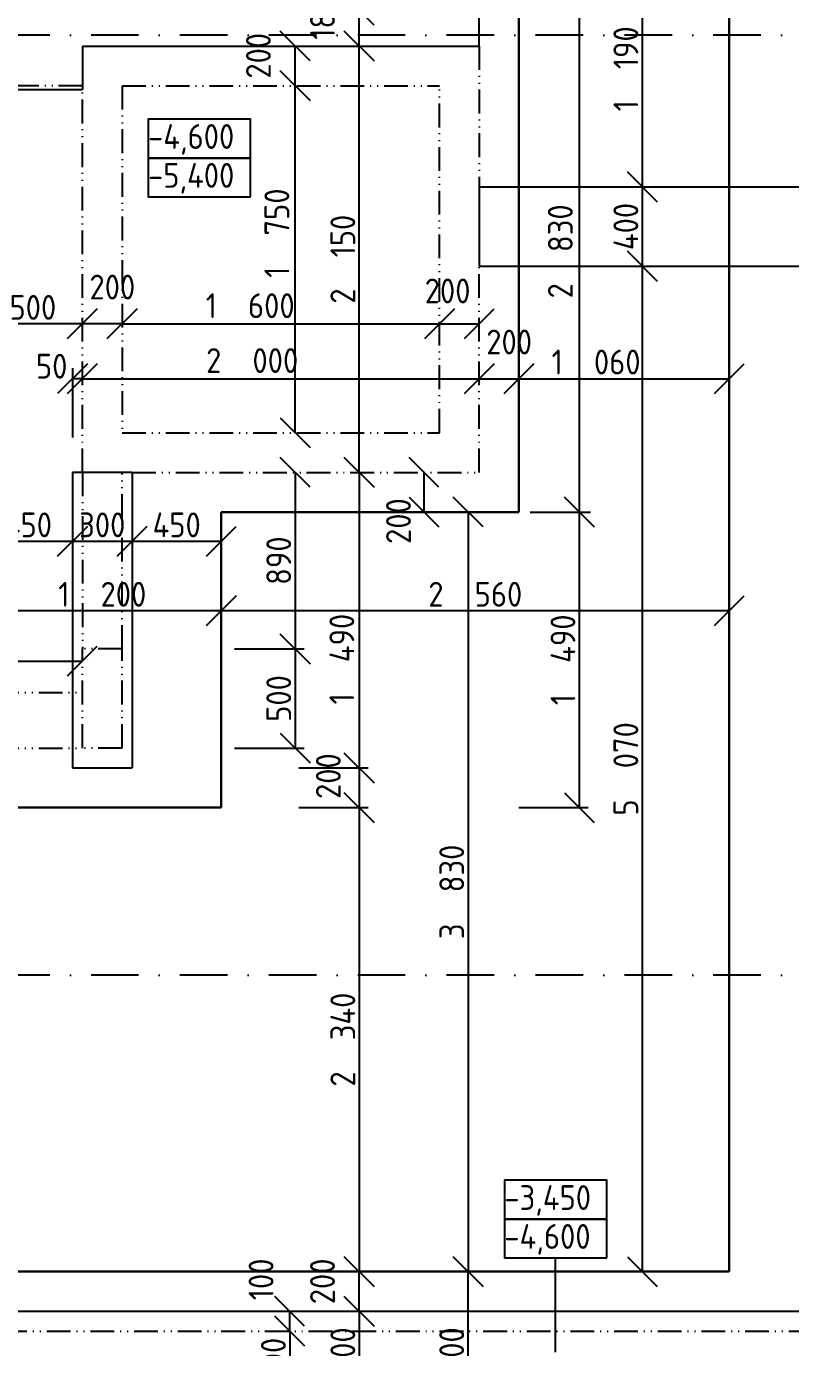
# Model space of a CAD drawing. Extents: x 4511820 to 5180432, y -1526536 to -944957.
# Drawn here: x 5151640 to 5155492, y -1446761 to -1440099 of the extents above; entities that cross this region are included whole.
import ezdxf

# ---------------------------------------------------------------- set-up
doc = ezdxf.new("R2010")
doc.units = 0
doc.header["$MEASUREMENT"] = 0
doc.linetypes.add('ACAD_ISO12W100', pattern=[22, 12, -3, 0.5, -3, 0.5, -3])
doc.linetypes.add('BODKOCIARKOVANA_3', pattern=[5.6, 3, -1.3, 0, -1.3])
doc.layers.get('0').update_dxf_attribs({"linetype": 'CONTINUOUS'})
doc.layers.get('Defpoints').update_dxf_attribs({"color": 61, "linetype": 'CONTINUOUS'})
for name, color, linetype in [('KÓTY', 4, 'CONTINUOUS'), ('MÚRY', 1, 'CONTINUOUS'), ('osi', 253, 'CONTINUOUS'), ('TENKÁ', 7, 'CONTINUOUS')]:
    doc.layers.add(name, color=color, linetype=linetype)
doc.styles.add('STYLE1', font='isocp.shx')
doc.dimstyles.new('STANDARD-50', dxfattribs={"dimtxt": 125, "dimasz": 150, "dimexe": 10, "dimexo": 200, "dimgap": 20, "dimtad": 1, "dimdsep": 46, "dimlunit": 6, "dimtxsty": 'STYLE1', "dimblk1": 'OBLIQUE', "dimblk2": 'OBLIQUE', "dimsah": 1, "dimcen": 2.5, "dimse1": 1, "dimse2": 1, "dimadec": 0, "dimazin": 0, "dimtfac": 1, "dimtmove": 1, "dimatfit": 3, "dimldrblk": 'OBLIQUE', "dimfxl": 1, "dimtolj": 1, "dimtzin": 0, "dimarcsym": 0})

# ---------------------------------------------------------------- blocks, each defined once
blk = doc.blocks.new('_OBLIQUE')
at = {"color": 0, "linetype": 'ByBlock'}
blk.add_line((-0.5, -0.5), (0.5, 0.5), dxfattribs=at)
blk = doc.blocks.new('*D39381')
at = {"layer": 'Defpoints', "color": 0}
for p in [(5153317.5, -1440198), (5153317.5, -1440198), (5153317.5, -1442348)]:
    blk.add_point(p, dxfattribs=at)
at = {"layer": 'KÓTY', "color": 0, "lineweight": -2}
blk.add_line((5153317.5, -1442348), (5153317.5, -1440198), dxfattribs=at)
at = {"layer": 'KÓTY', "color": 0, "linetype": 'ByBlock', "lineweight": -2, "xscale": 150, "yscale": 150, "zscale": 150}
for p, rotation in [((5153317.5, -1440198), 90), ((5153317.5, -1442348), 270)]:
    blk.add_blockref('_OBLIQUE', p, dxfattribs=dict(at, rotation=rotation))
at = {"layer": 'KÓTY', "color": 0, "insert": (5153234.957367, -1441273), "char_height": 125, "attachment_point": 5, "rotation": 90, "style": 'STYLE1'}
blk.add_mtext('\\A1;2ﾠ150', dxfattribs=at)
blk = doc.blocks.new('*D39382')
at = {"layer": 'Defpoints', "color": 0}
for p in [(5153317.5, -1440018), (5153317.5, -1440018), (5153317.5, -1440198)]:
    blk.add_point(p, dxfattribs=at)
at = {"layer": 'KÓTY', "color": 0, "lineweight": -2}
blk.add_line((5153317.5, -1440198), (5153317.5, -1440018), dxfattribs=at)
at = {"layer": 'KÓTY', "color": 0, "linetype": 'ByBlock', "lineweight": -2, "xscale": 150, "yscale": 150, "zscale": 150}
for p, rotation in [((5153317.5, -1440018), 90), ((5153317.5, -1440198), 270)]:
    blk.add_blockref('_OBLIQUE', p, dxfattribs=dict(at, rotation=rotation))
at = {"layer": 'KÓTY', "color": 0, "insert": (5153132.5, -1440057.2), "char_height": 125, "attachment_point": 5, "rotation": 90, "style": 'STYLE1'}
blk.add_mtext('\\A1;180', dxfattribs=at)
blk = doc.blocks.new('*D39383')
at = {"layer": 'Defpoints', "color": 0}
for p in [(5152994.5, -1440398), (5152994.5, -1440398), (5152994.5, -1442148)]:
    blk.add_point(p, dxfattribs=at)
at = {"layer": 'KÓTY', "color": 0, "lineweight": -2}
blk.add_line((5152994.5, -1442148), (5152994.5, -1440398), dxfattribs=at)
at = {"layer": 'KÓTY', "color": 0, "linetype": 'ByBlock', "lineweight": -2, "xscale": 150, "yscale": 150, "zscale": 150}
for p, rotation in [((5152994.5, -1440398), 90), ((5152994.5, -1442148), 270)]:
    blk.add_blockref('_OBLIQUE', p, dxfattribs=dict(at, rotation=rotation))
at = {"layer": 'KÓTY', "color": 0, "insert": (5152902.457367, -1441141.5), "char_height": 125, "attachment_point": 5, "rotation": 90, "style": 'STYLE1'}
blk.add_mtext('\\A1;1ﾠ750', dxfattribs=at)
blk = doc.blocks.new('*D39384')
at = {"layer": 'Defpoints', "color": 0}
for p in [(5152994.5, -1440198), (5152994.5, -1440198), (5152994.5, -1440398)]:
    blk.add_point(p, dxfattribs=at)
at = {"layer": 'KÓTY', "color": 0, "lineweight": -2}
blk.add_line((5152994.5, -1440398), (5152994.5, -1440198), dxfattribs=at)
at = {"layer": 'KÓTY', "color": 0, "linetype": 'ByBlock', "lineweight": -2, "xscale": 150, "yscale": 150, "zscale": 150}
for p, rotation in [((5152994.5, -1440198), 90), ((5152994.5, -1440398), 270)]:
    blk.add_blockref('_OBLIQUE', p, dxfattribs=dict(at, rotation=rotation))
at = {"layer": 'KÓTY', "color": 0, "insert": (5152809.5, -1440247.2), "char_height": 125, "attachment_point": 5, "rotation": 90, "style": 'STYLE1'}
blk.add_mtext('\\A1;200', dxfattribs=at)
blk = doc.blocks.new('*D39385')
at = {"layer": 'Defpoints', "color": 0}
for p in [(5151922.5, -1441598.5), (5151922.5, -1441875.5), (5152122.5, -1441875.5)]:
    blk.add_point(p, dxfattribs=at)
at = {"layer": 'KÓTY', "color": 0, "lineweight": -2}
blk.add_line((5152122.5, -1441598.5), (5151922.5, -1441598.5), dxfattribs=at)
at = {"layer": 'KÓTY', "color": 0, "linetype": 'ByBlock', "lineweight": -2, "xscale": 150, "yscale": 150, "zscale": 150, "rotation": 180}
blk.add_blockref('_OBLIQUE', (5151922.5, -1441598.5), dxfattribs=at)
at = {"layer": 'KÓTY', "color": 0, "linetype": 'ByBlock', "lineweight": -2, "xscale": 150, "yscale": 150, "zscale": 150}
blk.add_blockref('_OBLIQUE', (5152122.5, -1441598.5), dxfattribs=at)
at = {"layer": 'KÓTY', "color": 0, "insert": (5152073.3, -1441413.5), "char_height": 125, "attachment_point": 5, "style": 'STYLE1'}
blk.add_mtext('\\A1;200', dxfattribs=at)
blk = doc.blocks.new('*D39386')
at = {"layer": 'Defpoints', "color": 0}
for p in [(5152122.5, -1441598.5), (5153722.5, -1441598.5), (5153722.5, -1441598.5)]:
    blk.add_point(p, dxfattribs=at)
at = {"layer": 'KÓTY', "color": 0, "lineweight": -2}
blk.add_line((5152122.5, -1441598.5), (5153722.5, -1441598.5), dxfattribs=at)
at = {"layer": 'KÓTY', "color": 0, "linetype": 'ByBlock', "lineweight": -2, "xscale": 150, "yscale": 150, "zscale": 150, "rotation": 180}
blk.add_blockref('_OBLIQUE', (5152122.5, -1441598.5), dxfattribs=at)
at = {"layer": 'KÓTY', "color": 0, "linetype": 'ByBlock', "lineweight": -2, "xscale": 150, "yscale": 150, "zscale": 150}
blk.add_blockref('_OBLIQUE', (5153722.5, -1441598.5), dxfattribs=at)
at = {"layer": 'KÓTY', "color": 0, "insert": (5152768, -1441507.5), "char_height": 125, "attachment_point": 5, "style": 'STYLE1'}
blk.add_mtext('\\A1;1ﾠ600', dxfattribs=at)
blk = doc.blocks.new('*D39387')
at = {"layer": 'Defpoints', "color": 0}
for p in [(5153722.5, -1441598.5), (5153922.5, -1441598.5), (5153922.5, -1441598.5)]:
    blk.add_point(p, dxfattribs=at)
at = {"layer": 'KÓTY', "color": 0, "lineweight": -2}
blk.add_line((5153722.5, -1441598.5), (5153922.5, -1441598.5), dxfattribs=at)
at = {"layer": 'KÓTY', "color": 0, "linetype": 'ByBlock', "lineweight": -2, "xscale": 150, "yscale": 150, "zscale": 150, "rotation": 180}
blk.add_blockref('_OBLIQUE', (5153722.5, -1441598.5), dxfattribs=at)
at = {"layer": 'KÓTY', "color": 0, "linetype": 'ByBlock', "lineweight": -2, "xscale": 150, "yscale": 150, "zscale": 150}
blk.add_blockref('_OBLIQUE', (5153922.5, -1441598.5), dxfattribs=at)
at = {"layer": 'KÓTY', "color": 0, "insert": (5153763, -1441433), "char_height": 125, "attachment_point": 5, "style": 'STYLE1'}
blk.add_mtext('\\A1;200', dxfattribs=at)
blk = doc.blocks.new('*D39388')
at = {"layer": 'Defpoints', "color": 0}
for p in [(5151922.5, -1441598.5), (5153922.5, -1441598.5), (5153922.5, -1441875.5)]:
    blk.add_point(p, dxfattribs=at)
at = {"layer": 'KÓTY', "color": 0, "lineweight": -2}
blk.add_line((5151922.5, -1441875.5), (5153922.5, -1441875.5), dxfattribs=at)
at = {"layer": 'KÓTY', "color": 0, "linetype": 'ByBlock', "lineweight": -2, "xscale": 150, "yscale": 150, "zscale": 150, "rotation": 180}
blk.add_blockref('_OBLIQUE', (5151922.5, -1441875.5), dxfattribs=at)
at = {"layer": 'KÓTY', "color": 0, "linetype": 'ByBlock', "lineweight": -2, "xscale": 150, "yscale": 150, "zscale": 150}
blk.add_blockref('_OBLIQUE', (5153922.5, -1441875.5), dxfattribs=at)
at = {"layer": 'KÓTY', "color": 0, "insert": (5152778, -1441784), "char_height": 125, "attachment_point": 5, "style": 'STYLE1'}
blk.add_mtext('\\A1;2ﾠ000', dxfattribs=at)
blk = doc.blocks.new('*D39389')
at = {"layer": 'Defpoints', "color": 0}
for p in [(5151422.5, -1441598.5), (5151422.5, -1441598.5), (5151922.5, -1441598.5)]:
    blk.add_point(p, dxfattribs=at)
at = {"layer": 'KÓTY', "color": 0, "lineweight": -2}
blk.add_line((5151922.5, -1441598.5), (5151422.5, -1441598.5), dxfattribs=at)
at = {"layer": 'KÓTY', "color": 0, "linetype": 'ByBlock', "lineweight": -2, "xscale": 150, "yscale": 150, "zscale": 150, "rotation": 180}
blk.add_blockref('_OBLIQUE', (5151422.5, -1441598.5), dxfattribs=at)
at = {"layer": 'KÓTY', "color": 0, "linetype": 'ByBlock', "lineweight": -2, "xscale": 150, "yscale": 150, "zscale": 150}
blk.add_blockref('_OBLIQUE', (5151922.5, -1441598.5), dxfattribs=at)
at = {"layer": 'KÓTY', "color": 0, "insert": (5151672.5, -1441516), "char_height": 125, "attachment_point": 5, "style": 'STYLE1'}
blk.add_mtext('\\A1;500', dxfattribs=at)
blk = doc.blocks.new('*D39390')
at = {"layer": 'Defpoints', "color": 0}
for p in [(5153922.5, -1441875.5), (5154122.5, -1441875.5), (5154122.5, -1441875.5)]:
    blk.add_point(p, dxfattribs=at)
at = {"layer": 'KÓTY', "color": 0, "lineweight": -2}
blk.add_line((5153922.5, -1441875.5), (5154122.5, -1441875.5), dxfattribs=at)
at = {"layer": 'KÓTY', "color": 0, "linetype": 'ByBlock', "lineweight": -2, "xscale": 150, "yscale": 150, "zscale": 150, "rotation": 180}
blk.add_blockref('_OBLIQUE', (5153922.5, -1441875.5), dxfattribs=at)
at = {"layer": 'KÓTY', "color": 0, "linetype": 'ByBlock', "lineweight": -2, "xscale": 150, "yscale": 150, "zscale": 150}
blk.add_blockref('_OBLIQUE', (5154122.5, -1441875.5), dxfattribs=at)
at = {"layer": 'KÓTY', "color": 0, "insert": (5154073.3, -1441690.5), "char_height": 125, "attachment_point": 5, "style": 'STYLE1'}
blk.add_mtext('\\A1;200', dxfattribs=at)
blk = doc.blocks.new('*D39391')
at = {"layer": 'Defpoints', "color": 0}
for p in [(5151872.5, -1441875.5), (5151872.5, -1442348), (5151922.5, -1442348)]:
    blk.add_point(p, dxfattribs=at)
at = {"layer": 'KÓTY', "color": 0, "lineweight": -2}
blk.add_line((5151922.5, -1441875.5), (5151872.5, -1441875.5), dxfattribs=at)
at = {"layer": 'KÓTY', "color": 0, "linetype": 'ByBlock', "lineweight": -2, "xscale": 150, "yscale": 150, "zscale": 150, "rotation": 180}
blk.add_blockref('_OBLIQUE', (5151872.5, -1441875.5), dxfattribs=at)
at = {"layer": 'KÓTY', "color": 0, "linetype": 'ByBlock', "lineweight": -2, "xscale": 150, "yscale": 150, "zscale": 150}
blk.add_blockref('_OBLIQUE', (5151922.5, -1441875.5), dxfattribs=at)
at = {"layer": 'KÓTY', "color": 0, "insert": (5151767.5, -1441812.5), "char_height": 125, "attachment_point": 5, "style": 'STYLE1'}
blk.add_mtext('\\A1;50', dxfattribs=at)
blk = doc.blocks.new('*D39392')
at = {"layer": 'Defpoints', "color": 0}
for p in [(5152172.5, -1442348), (5152172.5, -1443838), (5153317.5, -1443838)]:
    blk.add_point(p, dxfattribs=at)
at = {"layer": 'KÓTY', "color": 0, "lineweight": -2}
blk.add_line((5153317.5, -1442348), (5153317.5, -1443838), dxfattribs=at)
at = {"layer": 'KÓTY', "color": 0, "linetype": 'ByBlock', "lineweight": -2, "xscale": 150, "yscale": 150, "zscale": 150}
for p, rotation in [((5153317.5, -1442348), 90), ((5153317.5, -1443838), 270)]:
    blk.add_blockref('_OBLIQUE', p, dxfattribs=dict(at, rotation=rotation))
at = {"layer": 'KÓTY', "color": 0, "insert": (5153230, -1443289.5), "char_height": 125, "attachment_point": 5, "rotation": 90, "style": 'STYLE1'}
blk.add_mtext('\\A1;1ﾠ490', dxfattribs=at)
blk = doc.blocks.new('*D39393')
at = {"layer": 'Defpoints', "color": 0}
for p in [(5152172.5, -1443838), (5152172.5, -1444038), (5153317.5, -1444038)]:
    blk.add_point(p, dxfattribs=at)
at = {"layer": 'KÓTY', "color": 0, "lineweight": -2}
blk.add_line((5153317.5, -1443838), (5153317.5, -1444038), dxfattribs=at)
at = {"layer": 'KÓTY', "color": 0, "linetype": 'ByBlock', "lineweight": -2, "xscale": 150, "yscale": 150, "zscale": 150}
for p, rotation in [((5153317.5, -1443838), 90), ((5153317.5, -1444038), 270)]:
    blk.add_blockref('_OBLIQUE', p, dxfattribs=dict(at, rotation=rotation))
at = {"layer": 'KÓTY', "color": 0, "insert": (5153162, -1443879.5), "char_height": 125, "attachment_point": 5, "rotation": 90, "style": 'STYLE1'}
blk.add_mtext('\\A1;200', dxfattribs=at)
blk = doc.blocks.new('*D39394')
at = {"layer": 'Defpoints', "color": 0}
for p in [(5152122.5, -1443238), (5152122.5, -1443738), (5152994.5, -1443738)]:
    blk.add_point(p, dxfattribs=at)
at = {"layer": 'KÓTY', "color": 0, "lineweight": -2}
blk.add_line((5152994.5, -1443238), (5152994.5, -1443738), dxfattribs=at)
at = {"layer": 'KÓTY', "color": 0, "linetype": 'ByBlock', "lineweight": -2, "xscale": 150, "yscale": 150, "zscale": 150}
for p, rotation in [((5152994.5, -1443238), 90), ((5152994.5, -1443738), 270)]:
    blk.add_blockref('_OBLIQUE', p, dxfattribs=dict(at, rotation=rotation))
at = {"layer": 'KÓTY', "color": 0, "insert": (5152912, -1443488), "char_height": 125, "attachment_point": 5, "rotation": 90, "style": 'STYLE1'}
blk.add_mtext('\\A1;500', dxfattribs=at)
blk = doc.blocks.new('*D39395')
at = {"layer": 'Defpoints', "color": 0}
for p in [(5152122.5, -1442348), (5152122.5, -1443238), (5152994.5, -1443238)]:
    blk.add_point(p, dxfattribs=at)
at = {"layer": 'KÓTY', "color": 0, "lineweight": -2}
blk.add_line((5152994.5, -1442348), (5152994.5, -1443238), dxfattribs=at)
at = {"layer": 'KÓTY', "color": 0, "linetype": 'ByBlock', "lineweight": -2, "xscale": 150, "yscale": 150, "zscale": 150}
for p, rotation in [((5152994.5, -1442348), 90), ((5152994.5, -1443238), 270)]:
    blk.add_blockref('_OBLIQUE', p, dxfattribs=dict(at, rotation=rotation))
at = {"layer": 'KÓTY', "color": 0, "insert": (5152912, -1442793), "char_height": 125, "attachment_point": 5, "rotation": 90, "style": 'STYLE1'}
blk.add_mtext('\\A1;890', dxfattribs=at)
blk = doc.blocks.new('*D39396')
at = {"layer": 'Defpoints', "color": 0}
for p in [(5153922.5, -1442348), (5153644, -1442548), (5153922.5, -1442548)]:
    blk.add_point(p, dxfattribs=at)
at = {"layer": 'KÓTY', "color": 0, "lineweight": -2}
blk.add_line((5153644, -1442348), (5153644, -1442548), dxfattribs=at)
at = {"layer": 'KÓTY', "color": 0, "linetype": 'ByBlock', "lineweight": -2, "xscale": 150, "yscale": 150, "zscale": 150}
for p, rotation in [((5153644, -1442348), 90), ((5153644, -1442548), 270)]:
    blk.add_blockref('_OBLIQUE', p, dxfattribs=dict(at, rotation=rotation))
at = {"layer": 'KÓTY', "color": 0, "insert": (5153515.5, -1442593.5), "char_height": 125, "attachment_point": 5, "rotation": 90, "style": 'STYLE1'}
blk.add_mtext('\\A1;200', dxfattribs=at)
blk = doc.blocks.new('*D39397')
at = {"layer": 'Defpoints', "color": 0}
for p in [(5155182.5, -1441875.5), (5154122.5, -1442548), (5155182.5, -1442548)]:
    blk.add_point(p, dxfattribs=at)
at = {"layer": 'KÓTY', "color": 0, "lineweight": -2}
blk.add_line((5154122.5, -1441875.5), (5155182.5, -1441875.5), dxfattribs=at)
at = {"layer": 'KÓTY', "color": 0, "linetype": 'ByBlock', "lineweight": -2, "xscale": 150, "yscale": 150, "zscale": 150, "rotation": 180}
blk.add_blockref('_OBLIQUE', (5154122.5, -1441875.5), dxfattribs=at)
at = {"layer": 'KÓTY', "color": 0, "linetype": 'ByBlock', "lineweight": -2, "xscale": 150, "yscale": 150, "zscale": 150}
blk.add_blockref('_OBLIQUE', (5155182.5, -1441875.5), dxfattribs=at)
at = {"layer": 'KÓTY', "color": 0, "insert": (5154511.5, -1441791.5), "char_height": 125, "attachment_point": 5, "style": 'STYLE1'}
blk.add_mtext('\\A1;1ﾠ060', dxfattribs=at)
blk = doc.blocks.new('*D39398')
at = {"layer": 'Defpoints', "color": 0}
for p in [(5154122.5, -1439718), (5154122.5, -1442548), (5154427, -1442548)]:
    blk.add_point(p, dxfattribs=at)
at = {"layer": 'KÓTY', "color": 0, "lineweight": -2}
blk.add_line((5154427, -1439718), (5154427, -1442548), dxfattribs=at)
at = {"layer": 'KÓTY', "color": 0, "linetype": 'ByBlock', "lineweight": -2, "xscale": 150, "yscale": 150, "zscale": 150}
for p, rotation in [((5154427, -1439718), 90), ((5154427, -1442548), 270)]:
    blk.add_blockref('_OBLIQUE', p, dxfattribs=dict(at, rotation=rotation))
at = {"layer": 'KÓTY', "color": 0, "insert": (5154331.5, -1441233.5), "char_height": 125, "attachment_point": 5, "rotation": 90, "style": 'STYLE1'}
blk.add_mtext('\\A1;2ﾠ830', dxfattribs=at)
blk = doc.blocks.new('*D39399')
at = {"layer": 'Defpoints', "color": 0}
for p in [(5154122.5, -1442548), (5152622.5, -1444038), (5154427, -1444038)]:
    blk.add_point(p, dxfattribs=at)
at = {"layer": 'KÓTY', "color": 0, "lineweight": -2}
blk.add_line((5154427, -1442548), (5154427, -1444038), dxfattribs=at)
at = {"layer": 'KÓTY', "color": 0, "linetype": 'ByBlock', "lineweight": -2, "xscale": 150, "yscale": 150, "zscale": 150}
for p, rotation in [((5154427, -1442548), 90), ((5154427, -1444038), 270)]:
    blk.add_blockref('_OBLIQUE', p, dxfattribs=dict(at, rotation=rotation))
at = {"layer": 'KÓTY', "color": 0, "insert": (5154344.5, -1443293), "char_height": 125, "attachment_point": 5, "rotation": 90, "style": 'STYLE1'}
blk.add_mtext('\\A1;1ﾠ490', dxfattribs=at)
blk = doc.blocks.new('*D39401')
at = {"layer": 'Defpoints', "color": 0}
for p in [(5155382, -1440908), (5154744, -1441308), (5155382, -1441308)]:
    blk.add_point(p, dxfattribs=at)
at = {"layer": 'KÓTY', "color": 0, "lineweight": -2}
blk.add_line((5154744, -1440908), (5154744, -1441308), dxfattribs=at)
at = {"layer": 'KÓTY', "color": 0, "linetype": 'ByBlock', "lineweight": -2, "xscale": 150, "yscale": 150, "zscale": 150}
for p, rotation in [((5154744, -1440908), 90), ((5154744, -1441308), 270)]:
    blk.add_blockref('_OBLIQUE', p, dxfattribs=dict(at, rotation=rotation))
at = {"layer": 'KÓTY', "color": 0, "insert": (5154661.5, -1441108), "char_height": 125, "attachment_point": 5, "rotation": 90, "style": 'STYLE1'}
blk.add_mtext('\\A1;400', dxfattribs=at)
blk = doc.blocks.new('*D39403')
at = {"layer": 'Defpoints', "color": 0}
for p in [(5155182.5, -1441308), (5154744, -1446378), (5155182.5, -1446378)]:
    blk.add_point(p, dxfattribs=at)
at = {"layer": 'KÓTY', "color": 0, "lineweight": -2}
blk.add_line((5154744, -1441308), (5154744, -1446378), dxfattribs=at)
at = {"layer": 'KÓTY', "color": 0, "linetype": 'ByBlock', "lineweight": -2, "xscale": 150, "yscale": 150, "zscale": 150}
for p, rotation in [((5154744, -1441308), 90), ((5154744, -1446378), 270)]:
    blk.add_blockref('_OBLIQUE', p, dxfattribs=dict(at, rotation=rotation))
at = {"layer": 'KÓTY', "color": 0, "insert": (5154661.5, -1443843), "char_height": 125, "attachment_point": 5, "rotation": 90, "style": 'STYLE1'}
blk.add_mtext('\\A1;5ﾠ070', dxfattribs=at)
blk = doc.blocks.new('*D39404')
at = {"layer": 'Defpoints', "color": 0}
for p in [(5152622.5, -1443045), (5151422.5, -1444038), (5152622.5, -1444038)]:
    blk.add_point(p, dxfattribs=at)
at = {"layer": 'KÓTY', "color": 0, "lineweight": -2}
blk.add_line((5151422.5, -1443045), (5152622.5, -1443045), dxfattribs=at)
at = {"layer": 'KÓTY', "color": 0, "linetype": 'ByBlock', "lineweight": -2, "xscale": 150, "yscale": 150, "zscale": 150, "rotation": 180}
blk.add_blockref('_OBLIQUE', (5151422.5, -1443045), dxfattribs=at)
at = {"layer": 'KÓTY', "color": 0, "linetype": 'ByBlock', "lineweight": -2, "xscale": 150, "yscale": 150, "zscale": 150}
blk.add_blockref('_OBLIQUE', (5152622.5, -1443045), dxfattribs=at)
at = {"layer": 'KÓTY', "color": 0, "insert": (5152022.5, -1442962.5), "char_height": 125, "attachment_point": 5, "style": 'STYLE1'}
blk.add_mtext('\\A1;1ﾠ200', dxfattribs=at)
blk = doc.blocks.new('*D39412')
at = {"layer": 'Defpoints', "color": 0}
for p in [(5151872.5, -1442695), (5151422.5, -1443045), (5151872.5, -1443045)]:
    blk.add_point(p, dxfattribs=at)
at = {"layer": 'KÓTY', "color": 0, "lineweight": -2}
blk.add_line((5151422.5, -1442695), (5151872.5, -1442695), dxfattribs=at)
at = {"layer": 'KÓTY', "color": 0, "linetype": 'ByBlock', "lineweight": -2, "xscale": 150, "yscale": 150, "zscale": 150, "rotation": 180}
blk.add_blockref('_OBLIQUE', (5151422.5, -1442695), dxfattribs=at)
at = {"layer": 'KÓTY', "color": 0, "linetype": 'ByBlock', "lineweight": -2, "xscale": 150, "yscale": 150, "zscale": 150}
blk.add_blockref('_OBLIQUE', (5151872.5, -1442695), dxfattribs=at)
at = {"layer": 'KÓTY', "color": 0, "insert": (5151647.5, -1442612.5), "char_height": 125, "attachment_point": 5, "style": 'STYLE1'}
blk.add_mtext('\\A1;450', dxfattribs=at)
blk = doc.blocks.new('*D39413')
at = {"layer": 'Defpoints', "color": 0}
for p in [(5151872.5, -1442695), (5152172.5, -1442695), (5152172.5, -1442695)]:
    blk.add_point(p, dxfattribs=at)
at = {"layer": 'KÓTY', "color": 0, "lineweight": -2}
blk.add_line((5151872.5, -1442695), (5152172.5, -1442695), dxfattribs=at)
at = {"layer": 'KÓTY', "color": 0, "linetype": 'ByBlock', "lineweight": -2, "xscale": 150, "yscale": 150, "zscale": 150, "rotation": 180}
blk.add_blockref('_OBLIQUE', (5151872.5, -1442695), dxfattribs=at)
at = {"layer": 'KÓTY', "color": 0, "linetype": 'ByBlock', "lineweight": -2, "xscale": 150, "yscale": 150, "zscale": 150}
blk.add_blockref('_OBLIQUE', (5152172.5, -1442695), dxfattribs=at)
at = {"layer": 'KÓTY', "color": 0, "insert": (5152022.5, -1442612.5), "char_height": 125, "attachment_point": 5, "style": 'STYLE1'}
blk.add_mtext('\\A1;300', dxfattribs=at)
blk = doc.blocks.new('*D39414')
at = {"layer": 'Defpoints', "color": 0}
for p in [(5152172.5, -1442695), (5152622.5, -1442695), (5152622.5, -1442695)]:
    blk.add_point(p, dxfattribs=at)
at = {"layer": 'KÓTY', "color": 0, "lineweight": -2}
blk.add_line((5152172.5, -1442695), (5152622.5, -1442695), dxfattribs=at)
at = {"layer": 'KÓTY', "color": 0, "linetype": 'ByBlock', "lineweight": -2, "xscale": 150, "yscale": 150, "zscale": 150, "rotation": 180}
blk.add_blockref('_OBLIQUE', (5152172.5, -1442695), dxfattribs=at)
at = {"layer": 'KÓTY', "color": 0, "linetype": 'ByBlock', "lineweight": -2, "xscale": 150, "yscale": 150, "zscale": 150}
blk.add_blockref('_OBLIQUE', (5152622.5, -1442695), dxfattribs=at)
at = {"layer": 'KÓTY', "color": 0, "insert": (5152397.5, -1442612.5), "char_height": 125, "attachment_point": 5, "style": 'STYLE1'}
blk.add_mtext('\\A1;450', dxfattribs=at)
blk = doc.blocks.new('*D39415')
at = {"layer": 'Defpoints', "color": 0}
for p in [(5151922.5, -1443299), (5150822.5, -1443458), (5151922.5, -1443458)]:
    blk.add_point(p, dxfattribs=at)
at = {"layer": 'KÓTY', "color": 0, "lineweight": -2}
blk.add_line((5150822.5, -1443299), (5151922.5, -1443299), dxfattribs=at)
at = {"layer": 'KÓTY', "color": 0, "linetype": 'ByBlock', "lineweight": -2, "xscale": 150, "yscale": 150, "zscale": 150, "rotation": 180}
blk.add_blockref('_OBLIQUE', (5150822.5, -1443299), dxfattribs=at)
at = {"layer": 'KÓTY', "color": 0, "linetype": 'ByBlock', "lineweight": -2, "xscale": 150, "yscale": 150, "zscale": 150}
blk.add_blockref('_OBLIQUE', (5151922.5, -1443299), dxfattribs=at)
at = {"layer": 'KÓTY', "color": 0, "insert": (5151149.5, -1443219.5), "char_height": 125, "attachment_point": 5, "style": 'STYLE1'}
blk.add_mtext('\\A1;1ﾠ100', dxfattribs=at)
blk = doc.blocks.new('*D39417')
at = {"layer": 'Defpoints', "color": 0}
for p in [(5155182.5, -1443045), (5152622.5, -1444038), (5155182.5, -1444038)]:
    blk.add_point(p, dxfattribs=at)
at = {"layer": 'KÓTY', "color": 0, "lineweight": -2}
blk.add_line((5152622.5, -1443045), (5155182.5, -1443045), dxfattribs=at)
at = {"layer": 'KÓTY', "color": 0, "linetype": 'ByBlock', "lineweight": -2, "xscale": 150, "yscale": 150, "zscale": 150, "rotation": 180}
blk.add_blockref('_OBLIQUE', (5152622.5, -1443045), dxfattribs=at)
at = {"layer": 'KÓTY', "color": 0, "linetype": 'ByBlock', "lineweight": -2, "xscale": 150, "yscale": 150, "zscale": 150}
blk.add_blockref('_OBLIQUE', (5155182.5, -1443045), dxfattribs=at)
at = {"layer": 'KÓTY', "color": 0, "insert": (5153902.5, -1442962.5), "char_height": 125, "attachment_point": 5, "style": 'STYLE1'}
blk.add_mtext('\\A1;2ﾠ560', dxfattribs=at)
blk = doc.blocks.new('*D39422')
at = {"layer": 'Defpoints', "color": 0}
for p in [(5155182.5, -1439718), (5154744, -1440908), (5155182.5, -1440908)]:
    blk.add_point(p, dxfattribs=at)
at = {"layer": 'KÓTY', "color": 0, "lineweight": -2}
blk.add_line((5154744, -1439718), (5154744, -1440908), dxfattribs=at)
at = {"layer": 'KÓTY', "color": 0, "linetype": 'ByBlock', "lineweight": -2, "xscale": 150, "yscale": 150, "zscale": 150}
for p, rotation in [((5154744, -1439718), 90), ((5154744, -1440908), 270)]:
    blk.add_blockref('_OBLIQUE', p, dxfattribs=dict(at, rotation=rotation))
at = {"layer": 'KÓTY', "color": 0, "insert": (5154661.5, -1440313), "char_height": 125, "attachment_point": 5, "rotation": 90, "style": 'STYLE1'}
blk.add_mtext('\\A1;1ﾠ190', dxfattribs=at)
blk = doc.blocks.new('*D39432')
at = {"layer": 'Defpoints', "color": 0}
for p in [(5153866.5, -1446378), (5153866.5, -1446378), (5153866.5, -1447178)]:
    blk.add_point(p, dxfattribs=at)
at = {"layer": 'KÓTY', "color": 0, "lineweight": -2}
blk.add_line((5153866.5, -1447178), (5153866.5, -1446378), dxfattribs=at)
at = {"layer": 'KÓTY', "color": 0, "linetype": 'ByBlock', "lineweight": -2, "xscale": 150, "yscale": 150, "zscale": 150}
for p, rotation in [((5153866.5, -1446378), 90), ((5153866.5, -1447178), 270)]:
    blk.add_blockref('_OBLIQUE', p, dxfattribs=dict(at, rotation=rotation))
at = {"layer": 'KÓTY', "color": 0, "insert": (5153784, -1446778), "char_height": 125, "attachment_point": 5, "rotation": 90, "style": 'STYLE1'}
blk.add_mtext('\\A1;800', dxfattribs=at)
blk = doc.blocks.new('*D39433')
at = {"layer": 'Defpoints', "color": 0}
for p in [(5153667.5, -1446578), (5153317.5, -1446978), (5153667.5, -1446978)]:
    blk.add_point(p, dxfattribs=at)
at = {"layer": 'KÓTY', "color": 0, "lineweight": -2}
blk.add_line((5153317.5, -1446578), (5153317.5, -1446978), dxfattribs=at)
at = {"layer": 'KÓTY', "color": 0, "linetype": 'ByBlock', "lineweight": -2, "xscale": 150, "yscale": 150, "zscale": 150}
for p, rotation in [((5153317.5, -1446578), 90), ((5153317.5, -1446978), 270)]:
    blk.add_blockref('_OBLIQUE', p, dxfattribs=dict(at, rotation=rotation))
at = {"layer": 'KÓTY', "color": 0, "insert": (5153235, -1446778), "char_height": 125, "attachment_point": 5, "rotation": 90, "style": 'STYLE1'}
blk.add_mtext('\\A1;400', dxfattribs=at)
blk = doc.blocks.new('*D39434')
at = {"layer": 'Defpoints', "color": 0}
for p in [(5153317.5, -1446678), (5152967.5, -1446978), (5153317.5, -1446978)]:
    blk.add_point(p, dxfattribs=at)
at = {"layer": 'KÓTY', "color": 0, "lineweight": -2}
blk.add_line((5152967.5, -1446678), (5152967.5, -1446978), dxfattribs=at)
at = {"layer": 'KÓTY', "color": 0, "linetype": 'ByBlock', "lineweight": -2, "xscale": 150, "yscale": 150, "zscale": 150}
for p, rotation in [((5152967.5, -1446678), 90), ((5152967.5, -1446978), 270)]:
    blk.add_blockref('_OBLIQUE', p, dxfattribs=dict(at, rotation=rotation))
at = {"layer": 'KÓTY', "color": 0, "insert": (5152885, -1446828), "char_height": 125, "attachment_point": 5, "rotation": 90, "style": 'STYLE1'}
blk.add_mtext('\\A1;300', dxfattribs=at)
blk = doc.blocks.new('*D39435')
at = {"layer": 'Defpoints', "color": 0}
for p in [(5152967.5, -1446578), (5152967.5, -1446578), (5152967.5, -1446678)]:
    blk.add_point(p, dxfattribs=at)
at = {"layer": 'KÓTY', "color": 0, "lineweight": -2}
blk.add_line((5152967.5, -1446678), (5152967.5, -1446578), dxfattribs=at)
at = {"layer": 'KÓTY', "color": 0, "linetype": 'ByBlock', "lineweight": -2, "xscale": 150, "yscale": 150, "zscale": 150}
for p, rotation in [((5152967.5, -1446578), 90), ((5152967.5, -1446678), 270)]:
    blk.add_blockref('_OBLIQUE', p, dxfattribs=dict(at, rotation=rotation))
at = {"layer": 'KÓTY', "color": 0, "insert": (5152823, -1446417), "char_height": 125, "attachment_point": 5, "rotation": 90, "style": 'STYLE1'}
blk.add_mtext('\\A1;100', dxfattribs=at)
blk = doc.blocks.new('*D39436')
at = {"layer": 'Defpoints', "color": 0}
for p in [(5153317.5, -1446378), (5153317.5, -1446378), (5153317.5, -1446578)]:
    blk.add_point(p, dxfattribs=at)
at = {"layer": 'KÓTY', "color": 0, "lineweight": -2}
blk.add_line((5153317.5, -1446578), (5153317.5, -1446378), dxfattribs=at)
at = {"layer": 'KÓTY', "color": 0, "linetype": 'ByBlock', "lineweight": -2, "xscale": 150, "yscale": 150, "zscale": 150}
for p, rotation in [((5153317.5, -1446378), 90), ((5153317.5, -1446578), 270)]:
    blk.add_blockref('_OBLIQUE', p, dxfattribs=dict(at, rotation=rotation))
at = {"layer": 'KÓTY', "color": 0, "insert": (5153132.5, -1446427.2), "char_height": 125, "attachment_point": 5, "rotation": 90, "style": 'STYLE1'}
blk.add_mtext('\\A1;200', dxfattribs=at)
blk = doc.blocks.new('*D39438')
at = {"layer": 'Defpoints', "color": 0}
for p in [(5154122.5, -1442548), (5153866.5, -1446378), (5154122.5, -1446378)]:
    blk.add_point(p, dxfattribs=at)
at = {"layer": 'KÓTY', "color": 0, "lineweight": -2}
blk.add_line((5153866.5, -1442548), (5153866.5, -1446378), dxfattribs=at)
at = {"layer": 'KÓTY', "color": 0, "linetype": 'ByBlock', "lineweight": -2, "xscale": 150, "yscale": 150, "zscale": 150}
for p, rotation in [((5153866.5, -1442548), 90), ((5153866.5, -1446378), 270)]:
    blk.add_blockref('_OBLIQUE', p, dxfattribs=dict(at, rotation=rotation))
at = {"layer": 'KÓTY', "color": 0, "insert": (5153784, -1444463), "char_height": 125, "attachment_point": 5, "rotation": 90, "style": 'STYLE1'}
blk.add_mtext('\\A1;3ﾠ830', dxfattribs=at)
blk = doc.blocks.new('*D39467')
at = {"layer": 'Defpoints', "color": 0}
for p in [(5152622.5, -1444038), (5152622.5, -1446378), (5153317.5, -1446378)]:
    blk.add_point(p, dxfattribs=at)
at = {"layer": 'KÓTY', "color": 0, "lineweight": -2}
blk.add_line((5153317.5, -1444038), (5153317.5, -1446378), dxfattribs=at)
at = {"layer": 'KÓTY', "color": 0, "linetype": 'ByBlock', "lineweight": -2, "xscale": 150, "yscale": 150, "zscale": 150}
for p, rotation in [((5153317.5, -1444038), 90), ((5153317.5, -1446378), 270)]:
    blk.add_blockref('_OBLIQUE', p, dxfattribs=dict(at, rotation=rotation))
at = {"layer": 'KÓTY', "color": 0, "insert": (5153235, -1445208), "char_height": 125, "attachment_point": 5, "rotation": 90, "style": 'STYLE1'}
blk.add_mtext('\\A1;2ﾠ340', dxfattribs=at)

msp = doc.modelspace()

# ---------------------------------------------------------------- linework, layer by layer
at = {"layer": 'KÓTY'}
for p, q in [((5151872.5, -1441822.097), (5151872.5, -1442172.097)), ((5154178.5, -1442548), (5154483, -1442548)), ((5152689.597, -1443238), (5153039.597, -1443238)), ((5152689.597, -1443738), (5153039.597, -1443738)), ((5153012.597, -1443838), (5153362.597, -1443838)), ((5153012.597, -1444038), (5153362.597, -1444038)), ((5154122.097, -1444038), (5154472.097, -1444038)), ((5154307.684, -1446783.934), (5154307.684, -1446309.25))]:
    msp.add_line(p, q, dxfattribs=at)
at = {"layer": 'MÚRY', "linetype": 'Continuous', "lineweight": 30}
for p, q in [((5154122.5, -1439718), (5154122.5, -1442548)), ((5155182.5, -1446378), (5155182.5, -1439718)), ((5154122.5, -1442548), (5152622.5, -1442548)), ((5152622.5, -1444038), (5152622.5, -1442548)), ((5151422.5, -1444038), (5152622.5, -1444038)), ((5151572.5, -1446378), (5155182.5, -1446378))]:
    msp.add_line(p, q, dxfattribs=at)
at = {"layer": 'osi', "linetype": 'BODKOCIARKOVANA_3', "ltscale": 80}
for p, q in [((5158927.164, -1440143), (5092648, -1440143)), ((5158927.164, -1444883), (5092648, -1444883))]:
    msp.add_line(p, q, dxfattribs=at)
at = {"layer": 'TENKÁ'}
for p, q in [((5153922.5, -1440198), (5153922.5, -1440018)), ((5153922.5, -1440198), (5153922.5, -1440018)), ((5151922.5, -1440198), (5151922.5, -1440418)), ((5153922.5, -1440908), (5153922.5, -1441308)), ((5152172.5, -1442348), (5151872.5, -1442348))]:
    msp.add_line(p, q, dxfattribs=at)
at = {"layer": 'TENKÁ', "linetype": 'Continuous', "lineweight": 25}
for p, q in [((5151922.5, -1440198), (5153922.5, -1440198)), ((5149722.5, -1440418), (5151922.5, -1440418)), ((5153922.5, -1440908), (5155882.5, -1440908)), ((5153922.5, -1441308), (5155882.5, -1441308)), ((5151872.5, -1442348), (5151872.5, -1443838)), ((5152172.5, -1442348), (5152172.5, -1443838)), ((5151872.5, -1443838), (5152172.5, -1443838)), ((5150902.5, -1446578), (5155882.5, -1446578))]:
    msp.add_line(p, q, dxfattribs=at)
at = {"layer": 'TENKÁ', "color": 40, "linetype": 'ACAD_ISO12W100', "ltscale": 10}
for p, q in [((5153922.5, -1440198), (5153922.5, -1440908)), ((5151922.5, -1440398), (5149622.5, -1440398)), ((5151922.5, -1442348), (5151922.5, -1440398)), ((5152122.5, -1440398), (5153722.5, -1440398)), ((5152122.5, -1440398), (5153722.5, -1440398)), ((5152122.5, -1440398), (5152122.5, -1442148)), ((5153722.5, -1442148), (5153722.5, -1440398)), ((5153722.5, -1442148), (5153722.5, -1440398)), ((5153922.5, -1442348), (5153922.5, -1441308)), ((5152122.5, -1442148), (5153722.5, -1442148)), ((5151922.5, -1442348), (5151922.5, -1443238)), ((5152122.5, -1443238), (5152122.5, -1442348)), ((5152172.5, -1442348), (5153922.5, -1442348)), ((5151922.5, -1443738), (5151922.5, -1443238)), ((5152122.5, -1443238), (5151922.5, -1443238)), ((5152122.5, -1443738), (5152122.5, -1443238)), ((5150822.5, -1443458), (5151922.5, -1443458)), ((5150822.5, -1443738), (5151922.5, -1443738)), ((5152122.5, -1443738), (5151922.5, -1443738)), ((5149322.5, -1446678), (5155902.5, -1446678))]:
    msp.add_line(p, q, dxfattribs=at)
at = {"layer": 'TENKÁ', "ltscale": 0.25}
for points in [[(5152769, -1440762.75), (5152769, -1440566.5), (5152254.368, -1440566.5), (5152254.368, -1440762.75)], [(5152769, -1440959), (5152769, -1440762.75), (5152254.368, -1440762.75), (5152254.368, -1440959)], [(5154565, -1446113), (5154565, -1445916.75), (5154050.368, -1445916.75), (5154050.368, -1446113)], [(5154565, -1446309.25), (5154565, -1446113), (5154050.368, -1446113), (5154050.368, -1446309.25)]]:
    msp.add_lwpolyline(points, close=True, dxfattribs=at)

# ---------------------------------------------------------------- texts
at = {"layer": 'TENKÁ', "ltscale": 0.25, "style": 'STYLE1'}
for s, p in [('-4,600', (5152253.257, -1440716.701)), ('-5,400', (5152253.257, -1440912.951)), ('-3,450', (5154049.257, -1446066.951)), ('-4,600', (5154049.257, -1446263.201))]:
    msp.add_text(s, height=125, dxfattribs=at).set_placement(p)

# ---------------------------------------------------------------- dimensions: what is measured, and where the dimension line sits
at = {"layer": 'KÓTY'}
for base, p1, p2, picture, middle in [((5154427, -1442548), (5154122.5, -1439718), (5154122.5, -1442548), '*D39398', (5154414, -1441233.5)), ((5152994.5, -1440398), (5152994.5, -1442148), (5152994.5, -1440398), '*D39383', (5152985, -1441141.5)), ((5153317.5, -1443838), (5152172.5, -1442348), (5152172.5, -1443838), '*D39392', (5153312.5, -1443289.5)), ((5153644, -1442548), (5153922.5, -1442348), (5153922.5, -1442548), '*D39396', (5153598, -1442593.5)), ((5153317.5, -1444038), (5152172.5, -1443838), (5152172.5, -1444038), '*D39393', (5153244.5, -1443879.5)), ((5152967.5, -1446578), (5152967.5, -1446678), (5152967.5, -1446578), '*D39435', (5152905.5, -1446417))]:
    dim = msp.add_linear_dim(base=base, p1=p1, p2=p2, angle=90, dimstyle='STANDARD-50', override={"dimtxsty": 'STYLE1', "dimldrblk": 'OBLIQUE'}, dxfattribs=at)
    dim.commit()
    dim.dimension.update_dxf_attribs({"geometry": picture, "text_midpoint": middle, "dimtype": 160})
for base, p1, p2, picture, middle in [((5154744, -1440908), (5155182.5, -1439718), (5155182.5, -1440908), '*D39422', (5154661.457, -1440313)), ((5153317.5, -1440018), (5153317.5, -1440198), (5153317.5, -1440018), '*D39382', (5153132.5, -1440057.25)), ((5152994.5, -1440198), (5152994.5, -1440398), (5152994.5, -1440198), '*D39384', (5152809.5, -1440247.25)), ((5153317.5, -1440198), (5153317.5, -1442348), (5153317.5, -1440198), '*D39381', (5153234.957, -1441273)), ((5154744, -1441308), (5155382, -1440908), (5155382, -1441308), '*D39401', (5154661.5, -1441108)), ((5154744, -1446378), (5155182.5, -1441308), (5155182.5, -1446378), '*D39403', (5154661.457, -1443843)), ((5152994.5, -1443238), (5152122.5, -1442348), (5152122.5, -1443238), '*D39395', (5152912, -1442793)), ((5154427, -1444038), (5154122.5, -1442548), (5152622.5, -1444038), '*D39399', (5154344.457, -1443293)), ((5153866.5, -1446378), (5154122.5, -1442548), (5154122.5, -1446378), '*D39438', (5153783.957, -1444463)), ((5152994.5, -1443738), (5152122.5, -1443238), (5152122.5, -1443738), '*D39394', (5152912, -1443488)), ((5153317.5, -1446378), (5152622.5, -1444038), (5152622.5, -1446378), '*D39467', (5153234.957, -1445208)), ((5153317.5, -1446378), (5153317.5, -1446578), (5153317.5, -1446378), '*D39436', (5153132.5, -1446427.25)), ((5153866.5, -1446378), (5153866.5, -1447178), (5153866.5, -1446378), '*D39432', (5153784, -1446778)), ((5153317.5, -1446978), (5153667.5, -1446578), (5153667.5, -1446978), '*D39433', (5153235, -1446778)), ((5152967.5, -1446978), (5153317.5, -1446678), (5153317.5, -1446978), '*D39434', (5152885, -1446828))]:
    dim = msp.add_linear_dim(base=base, p1=p1, p2=p2, angle=90, dimstyle='STANDARD-50', override={"dimtxsty": 'STYLE1', "dimldrblk": 'OBLIQUE'}, dxfattribs=at)
    dim.commit()
    dim.dimension.update_dxf_attribs({"geometry": picture, "text_midpoint": middle})
for base, p1, p2, picture, middle in [((5151922.5, -1441598.5), (5152122.5, -1441875.5), (5151922.5, -1441875.5), '*D39385', (5152073.25, -1441413.5)), ((5151422.5, -1441598.5), (5151922.5, -1441598.5), (5151422.5, -1441598.5), '*D39389', (5151672.5, -1441516)), ((5154122.5, -1441875.5), (5153922.5, -1441875.5), (5154122.5, -1441875.5), '*D39390', (5154073.25, -1441690.5)), ((5151872.5, -1442695), (5151422.5, -1443045), (5151872.5, -1443045), '*D39412', (5151647.5, -1442612.5)), ((5152172.5, -1442695), (5151872.5, -1442695), (5152172.5, -1442695), '*D39413', (5152022.5, -1442612.5)), ((5152622.5, -1442695), (5152172.5, -1442695), (5152622.5, -1442695), '*D39414', (5152397.5, -1442612.5)), ((5152622.5, -1443045), (5151422.5, -1444038), (5152622.5, -1444038), '*D39404', (5152022.5, -1442962.457)), ((5155182.5, -1443045), (5152622.5, -1444038), (5155182.5, -1444038), '*D39417', (5153902.5, -1442962.457))]:
    dim = msp.add_linear_dim(base=base, p1=p1, p2=p2, dimstyle='STANDARD-50', override={"dimtxsty": 'STYLE1', "dimldrblk": 'OBLIQUE'}, dxfattribs=at)
    dim.commit()
    dim.dimension.update_dxf_attribs({"geometry": picture, "text_midpoint": middle})
for base, p1, p2, picture, middle in [((5153922.5, -1441598.5), (5153722.5, -1441598.5), (5153922.5, -1441598.5), '*D39387', (5153763, -1441515.5)), ((5153722.5, -1441598.5), (5152122.5, -1441598.5), (5153722.5, -1441598.5), '*D39386', (5152768, -1441590)), ((5153922.5, -1441875.5), (5151922.5, -1441598.5), (5153922.5, -1441598.5), '*D39388', (5152778, -1441866.5)), ((5151872.5, -1441875.5), (5151922.5, -1442348), (5151872.5, -1442348), '*D39391', (5151767.5, -1441895)), ((5155182.5, -1441875.5), (5154122.5, -1442548), (5155182.5, -1442548), '*D39397', (5154511.5, -1441874)), ((5151922.5, -1443299), (5150822.5, -1443458), (5151922.5, -1443458), '*D39415', (5151149.5, -1443302))]:
    dim = msp.add_linear_dim(base=base, p1=p1, p2=p2, dimstyle='STANDARD-50', override={"dimtxsty": 'STYLE1', "dimldrblk": 'OBLIQUE'}, dxfattribs=at)
    dim.commit()
    dim.dimension.update_dxf_attribs({"geometry": picture, "text_midpoint": middle, "dimtype": 160})

doc.saveas('drawing.dxf')
